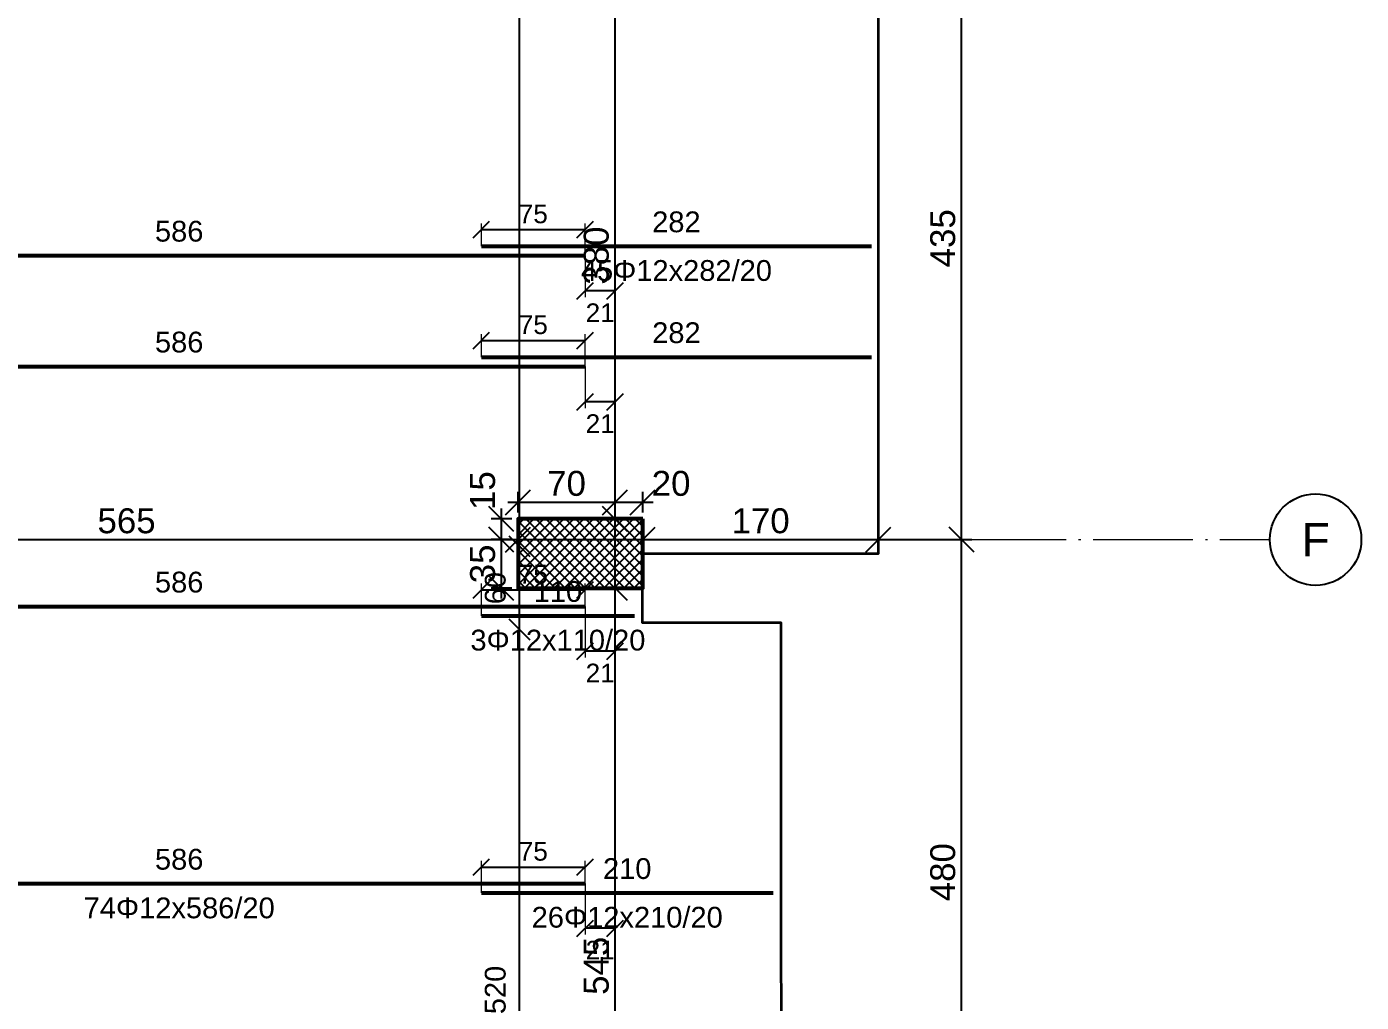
# Model space of a CAD drawing. Header units: millimetres. Extents: x -404 to 6018, y -5139 to 7890.
# Drawn here: x 1235 to 2198, y 1626 to 2330 of the extents above; entities that cross this region are included whole.
import ezdxf
from ezdxf.enums import TextEntityAlignment as Align

# ---------------------------------------------------------------- set-up
doc = ezdxf.new("R2010")
doc.units = ezdxf.units.MM
doc.linetypes.add('ZWCAD_ISO04W100', pattern=[30.5, 24, -3, 0.5, -3])
for name, color, linetype, lineweight in [('AXIS LINES', 255, 'ZWCAD_ISO04W100', 13), ('COLUMN', 140, 'Continuous', 53), ('SLAB', 3, 'Continuous', 35)]:
    doc.layers.add(name, color=color, linetype=linetype, lineweight=lineweight)
for name, color, linetype in [('FW_AXIS', 7, 'Continuous'), ('FW_COLUMN_HATCH', 8, 'Continuous'), ('FW_DIM', 7, 'Continuous'), ('REB_BOT_MESH_X', 5, 'Continuous'), ('REB_BOT_MESH_X_AXDIM', 5, 'Continuous'), ('REB_BOT_MESH_X_LAP', 5, 'Continuous'), ('REB_BOT_MESH_X_RANGE', 5, 'Continuous'), ('REB_BOT_MESH_X_TEXT', 5, 'Continuous')]:
    doc.layers.add(name, color=color, linetype=linetype)
doc.styles.add('REBAR_TXT', font='arial.ttf')
doc.styles.get("Standard").update_dxf_attribs({"font": 'arial.ttf'})
doc.dimstyles.new('FW_DIM', dxfattribs={"dimtxt": 18, "dimasz": 9, "dimexe": 7.5, "dimexo": 4.5, "dimgap": 4.5, "dimtad": 1, "dimdec": 0, "dimtxsty": 'Standard', "dimtsz": 9, "dimcen": 2.5, "dimdle": 7.5, "dimclrd": 256, "dimclre": 256, "dimclrt": 7, "dimazin": 3, "dimtfac": 1, "dimtmove": 2, "dimatfit": 3})
doc.dimstyles.new('REBAR LAP', dxfattribs={"dimtxt": 13.5, "dimasz": 2.5, "dimexe": 4.5, "dimexo": 0, "dimgap": 4.5, "dimtad": 1, "dimdec": 0, "dimtxsty": 'Standard', "dimtsz": 6, "dimcen": 2.5, "dimclrd": 6, "dimclre": 6, "dimclrt": 7, "dimazin": 3, "dimtfac": 1, "dimtmove": 2, "dimatfit": 3, "dimlwd": 25, "dimlwe": 18})
doc.dimstyles.new('REBAR M-200', dxfattribs={"dimtxt": 15, "dimasz": 15, "dimexe": 25, "dimexo": 12.5, "dimgap": 10, "dimtad": 1, "dimdec": 0, "dimtxsty": 'Standard', "dimblk": 'NONE', "dimcen": 50, "dimse1": 1, "dimse2": 1, "dimclrd": 6, "dimclre": 6, "dimclrt": 7, "dimazin": 3, "dimtfac": 1, "dimtmove": 2, "dimatfit": 3, "dimldrblk": 'NONE', "dimlwd": 53})
doc.dimstyles.new('REBAR RANGE', dxfattribs={"dimtxt": 15, "dimasz": 2.5, "dimexe": 0, "dimexo": 0, "dimgap": 10, "dimtad": 1, "dimdec": 0, "dimtxsty": 'Standard', "dimtsz": 7.5, "dimcen": 2.5, "dimse1": 1, "dimse2": 1, "dimclrd": 6, "dimclre": 6, "dimclrt": 7, "dimazin": 3, "dimtfac": 1, "dimtmove": 2, "dimatfit": 3, "dimlwd": 25})

# ---------------------------------------------------------------- blocks, each defined once
blk = doc.blocks.new('*D269')
at = {"color": 6, "lineweight": 53}
blk.add_line((1052.5, 1711.75), (1638.5, 1711.75), dxfattribs=at)
at = {"layer": 'Defpoints'}
for p in [(1052.5, 1711.75), (1052.5, 1711.75), (1638.5, 1711.75)]:
    blk.add_point(p, dxfattribs=at)
at = {"layer": 'REB_BOT_MESH_X', "color": 7, "insert": (1345.5, 1729.25), "char_height": 15, "attachment_point": 5}
blk.add_mtext('586', dxfattribs=at)
blk = doc.blocks.new('_NONE')
blk = doc.blocks.new('*D270')
at = {"color": 6, "lineweight": 53}
blk.add_line((1563.5, 1705), (1774, 1705), dxfattribs=at)
at = {"layer": 'Defpoints'}
for p in [(1563.5, 1705), (1563.5, 1705), (1774, 1705)]:
    blk.add_point(p, dxfattribs=at)
at = {"layer": 'REB_BOT_MESH_X', "color": 7, "insert": (1668.75, 1722.5), "char_height": 15, "attachment_point": 5}
blk.add_mtext('210', dxfattribs=at)
blk = doc.blocks.new('_Oblique')
at = {"color": 0, "linetype": 'ByBlock', "lineweight": -2}
blk.add_line((-0.5, -0.5), (0.5, 0.5), dxfattribs=at)
blk = doc.blocks.new('*D273')
at = {"color": 6, "lineweight": 18}
for p, q in [((1563.5, 1705), (1563.5, 1728.25)), ((1638.5, 1711.75), (1638.5, 1728.25))]:
    blk.add_line(p, q, dxfattribs=at)
at = {"color": 6, "lineweight": 25}
blk.add_line((1563.5, 1723.75), (1638.5, 1723.75), dxfattribs=at)
at = {"layer": 'Defpoints'}
for p in [(1563.5, 1723.75), (1563.5, 1705), (1638.5, 1711.75)]:
    blk.add_point(p, dxfattribs=at)
at = {"layer": 'REB_BOT_MESH_X_LAP', "color": 6, "xscale": 12, "yscale": 12}
for p in [(1563.5, 1723.75), (1638.5, 1723.75)]:
    blk.add_blockref('_OBLIQUE', p, dxfattribs=at)
at = {"layer": 'REB_BOT_MESH_X_LAP', "color": 7, "insert": (1601, 1735), "char_height": 13.5, "attachment_point": 5}
blk.add_mtext('75', dxfattribs=at)
blk = doc.blocks.new('*D274')
at = {"color": 6, "lineweight": 18}
for p, q in [((1638.5, 1711.75), (1638.5, 1675)), ((1660, 1711.75), (1660, 1675))]:
    blk.add_line(p, q, dxfattribs=at)
at = {"color": 6, "lineweight": 25}
blk.add_line((1660, 1679.5), (1638.5, 1679.5), dxfattribs=at)
at = {"layer": 'Defpoints'}
for p in [(1638.5, 1711.75), (1660, 1711.75), (1660, 1679.5)]:
    blk.add_point(p, dxfattribs=at)
at = {"layer": 'REB_BOT_MESH_X_AXDIM', "color": 6, "xscale": 12, "yscale": 12}
for p in [(1638.5, 1679.5), (1660, 1679.5)]:
    blk.add_blockref('_OBLIQUE', p, dxfattribs=at)
at = {"layer": 'REB_BOT_MESH_X_AXDIM', "color": 7, "insert": (1649.25, 1663.75), "char_height": 13.5, "attachment_point": 5}
blk.add_mtext('21', dxfattribs=at)
blk = doc.blocks.new('*D294')
at = {"color": 6, "lineweight": 53}
blk.add_line((1052.5, 2165), (1638.5, 2165), dxfattribs=at)
at = {"layer": 'Defpoints'}
for p in [(1052.5, 2165), (1052.5, 2165), (1638.5, 2165)]:
    blk.add_point(p, dxfattribs=at)
at = {"layer": 'REB_BOT_MESH_X', "color": 7, "insert": (1345.5, 2182.5), "char_height": 15, "attachment_point": 5}
blk.add_mtext('586', dxfattribs=at)
blk = doc.blocks.new('*D295')
at = {"color": 6, "lineweight": 53}
blk.add_line((1563.5, 2171.75), (1845, 2171.75), dxfattribs=at)
at = {"layer": 'Defpoints'}
for p in [(1563.5, 2171.75), (1563.5, 2171.75), (1845, 2171.75)]:
    blk.add_point(p, dxfattribs=at)
at = {"layer": 'REB_BOT_MESH_X', "color": 7, "insert": (1704.25, 2189.25), "char_height": 15, "attachment_point": 5}
blk.add_mtext('282', dxfattribs=at)
blk = doc.blocks.new('*D300')
at = {"color": 6, "lineweight": 18}
for p, q in [((1563.5, 2171.75), (1563.5, 2188.25)), ((1638.5, 2165), (1638.5, 2188.25))]:
    blk.add_line(p, q, dxfattribs=at)
at = {"color": 6, "lineweight": 25}
blk.add_line((1563.5, 2183.75), (1638.5, 2183.75), dxfattribs=at)
at = {"layer": 'Defpoints'}
for p in [(1563.5, 2183.75), (1563.5, 2171.75), (1638.5, 2165)]:
    blk.add_point(p, dxfattribs=at)
at = {"layer": 'REB_BOT_MESH_X_LAP', "color": 6, "xscale": 12, "yscale": 12}
for p in [(1563.5, 2183.75), (1638.5, 2183.75)]:
    blk.add_blockref('_OBLIQUE', p, dxfattribs=at)
at = {"layer": 'REB_BOT_MESH_X_LAP', "color": 7, "insert": (1601, 2195), "char_height": 13.5, "attachment_point": 5}
blk.add_mtext('75', dxfattribs=at)
blk = doc.blocks.new('*D301')
at = {"color": 6, "lineweight": 18}
for p, q in [((1638.5, 2165), (1638.5, 2135)), ((1660, 2165), (1660, 2135))]:
    blk.add_line(p, q, dxfattribs=at)
at = {"color": 6, "lineweight": 25}
blk.add_line((1660, 2139.5), (1638.5, 2139.5), dxfattribs=at)
at = {"layer": 'Defpoints'}
for p in [(1638.5, 2165), (1660, 2165), (1660, 2139.5)]:
    blk.add_point(p, dxfattribs=at)
at = {"layer": 'REB_BOT_MESH_X_AXDIM', "color": 6, "xscale": 12, "yscale": 12}
for p in [(1638.5, 2139.5), (1660, 2139.5)]:
    blk.add_blockref('_OBLIQUE', p, dxfattribs=at)
at = {"layer": 'REB_BOT_MESH_X_AXDIM', "color": 7, "insert": (1649.25, 2123.75), "char_height": 13.5, "attachment_point": 5}
blk.add_mtext('21', dxfattribs=at)
blk = doc.blocks.new('*D338')
at = {"color": 6, "lineweight": 53}
blk.add_line((1052.5, 2085), (1638.5, 2085), dxfattribs=at)
at = {"layer": 'Defpoints'}
for p in [(1052.5, 2085), (1052.5, 2085), (1638.5, 2085)]:
    blk.add_point(p, dxfattribs=at)
at = {"layer": 'REB_BOT_MESH_X', "color": 7, "insert": (1345.5, 2102.5), "char_height": 15, "attachment_point": 5}
blk.add_mtext('586', dxfattribs=at)
blk = doc.blocks.new('*D339')
at = {"color": 6, "lineweight": 53}
blk.add_line((1563.5, 2091.75), (1845, 2091.75), dxfattribs=at)
at = {"layer": 'Defpoints'}
for p in [(1563.5, 2091.75), (1563.5, 2091.75), (1845, 2091.75)]:
    blk.add_point(p, dxfattribs=at)
at = {"layer": 'REB_BOT_MESH_X', "color": 7, "insert": (1704.25, 2109.25), "char_height": 15, "attachment_point": 5}
blk.add_mtext('282', dxfattribs=at)
blk = doc.blocks.new('*D344')
at = {"color": 6, "lineweight": 18}
for p, q in [((1563.5, 2091.75), (1563.5, 2108.25)), ((1638.5, 2085), (1638.5, 2108.25))]:
    blk.add_line(p, q, dxfattribs=at)
at = {"color": 6, "lineweight": 25}
blk.add_line((1563.5, 2103.75), (1638.5, 2103.75), dxfattribs=at)
at = {"layer": 'Defpoints'}
for p in [(1563.5, 2103.75), (1563.5, 2091.75), (1638.5, 2085)]:
    blk.add_point(p, dxfattribs=at)
at = {"layer": 'REB_BOT_MESH_X_LAP', "color": 6, "xscale": 12, "yscale": 12}
for p in [(1563.5, 2103.75), (1638.5, 2103.75)]:
    blk.add_blockref('_OBLIQUE', p, dxfattribs=at)
at = {"layer": 'REB_BOT_MESH_X_LAP', "color": 7, "insert": (1601, 2115), "char_height": 13.5, "attachment_point": 5}
blk.add_mtext('75', dxfattribs=at)
blk = doc.blocks.new('*D345')
at = {"color": 6, "lineweight": 18}
for p, q in [((1638.5, 2085), (1638.5, 2055)), ((1660, 2085), (1660, 2055))]:
    blk.add_line(p, q, dxfattribs=at)
at = {"color": 6, "lineweight": 25}
blk.add_line((1660, 2059.5), (1638.5, 2059.5), dxfattribs=at)
at = {"layer": 'Defpoints'}
for p in [(1638.5, 2085), (1660, 2085), (1660, 2059.5)]:
    blk.add_point(p, dxfattribs=at)
at = {"layer": 'REB_BOT_MESH_X_AXDIM', "color": 6, "xscale": 12, "yscale": 12}
for p in [(1638.5, 2059.5), (1660, 2059.5)]:
    blk.add_blockref('_OBLIQUE', p, dxfattribs=at)
at = {"layer": 'REB_BOT_MESH_X_AXDIM', "color": 7, "insert": (1649.25, 2043.75), "char_height": 13.5, "attachment_point": 5}
blk.add_mtext('21', dxfattribs=at)
blk = doc.blocks.new('*D413')
at = {"color": 6, "lineweight": 53}
blk.add_line((1052.5, 1911.75), (1638.5, 1911.75), dxfattribs=at)
at = {"layer": 'Defpoints'}
for p in [(1052.5, 1911.75), (1052.5, 1911.75), (1638.5, 1911.75)]:
    blk.add_point(p, dxfattribs=at)
at = {"layer": 'REB_BOT_MESH_X', "color": 7, "insert": (1345.5, 1929.25), "char_height": 15, "attachment_point": 5}
blk.add_mtext('586', dxfattribs=at)
blk = doc.blocks.new('*D414')
at = {"color": 6, "lineweight": 53}
blk.add_line((1563.5, 1905), (1674, 1905), dxfattribs=at)
at = {"layer": 'Defpoints'}
for p in [(1563.5, 1905), (1563.5, 1905), (1674, 1905)]:
    blk.add_point(p, dxfattribs=at)
at = {"layer": 'REB_BOT_MESH_X', "color": 7, "insert": (1618.75, 1922.5), "char_height": 15, "attachment_point": 5}
blk.add_mtext('110', dxfattribs=at)
blk = doc.blocks.new('*D417')
at = {"color": 6, "lineweight": 18}
for p, q in [((1563.5, 1905), (1563.5, 1928.25)), ((1638.5, 1911.75), (1638.5, 1928.25))]:
    blk.add_line(p, q, dxfattribs=at)
at = {"color": 6, "lineweight": 25}
blk.add_line((1563.5, 1923.75), (1638.5, 1923.75), dxfattribs=at)
at = {"layer": 'Defpoints'}
for p in [(1563.5, 1923.75), (1638.5, 1911.75), (1563.5, 1905)]:
    blk.add_point(p, dxfattribs=at)
at = {"layer": 'REB_BOT_MESH_X_LAP', "color": 6, "xscale": 12, "yscale": 12}
for p in [(1563.5, 1923.75), (1638.5, 1923.75)]:
    blk.add_blockref('_OBLIQUE', p, dxfattribs=at)
at = {"layer": 'REB_BOT_MESH_X_LAP', "color": 7, "insert": (1601, 1935), "char_height": 13.5, "attachment_point": 5}
blk.add_mtext('75', dxfattribs=at)
blk = doc.blocks.new('*D418')
at = {"color": 6, "lineweight": 18}
for p, q in [((1638.5, 1911.75), (1638.5, 1875)), ((1660, 1911.75), (1660, 1875))]:
    blk.add_line(p, q, dxfattribs=at)
at = {"color": 6, "lineweight": 25}
blk.add_line((1660, 1879.5), (1638.5, 1879.5), dxfattribs=at)
at = {"layer": 'Defpoints'}
for p in [(1638.5, 1911.75), (1660, 1911.75), (1660, 1879.5)]:
    blk.add_point(p, dxfattribs=at)
at = {"layer": 'REB_BOT_MESH_X_AXDIM', "color": 6, "xscale": 12, "yscale": 12}
for p in [(1638.5, 1879.5), (1660, 1879.5)]:
    blk.add_blockref('_OBLIQUE', p, dxfattribs=at)
at = {"layer": 'REB_BOT_MESH_X_AXDIM', "color": 7, "insert": (1649.25, 1863.75), "char_height": 13.5, "attachment_point": 5}
blk.add_mtext('21', dxfattribs=at)
blk = doc.blocks.new('*D473')
at = {"color": 6, "lineweight": 25}
blk.add_line((1591.125, 1955), (1591.125, 2855), dxfattribs=at)
at = {"layer": 'Defpoints'}
for p in [(1591.125, 2855), (1591.125, 1955), (1591.125, 1955)]:
    blk.add_point(p, dxfattribs=at)
at = {"layer": 'REB_BOT_MESH_X_RANGE', "color": 6, "xscale": 15, "yscale": 15, "rotation": 90}
for p in [(1591.125, 2855), (1591.125, 1955)]:
    blk.add_blockref('_OBLIQUE', p, dxfattribs=at)
at = {"layer": 'REB_BOT_MESH_X_RANGE', "color": 7, "insert": (1573.625, 2405), "char_height": 15, "attachment_point": 5, "rotation": 90}
blk.add_mtext('900', dxfattribs=at)
blk = doc.blocks.new('*D478')
at = {"color": 6, "lineweight": 25}
blk.add_line((1591.125, 1375), (1591.125, 1895), dxfattribs=at)
at = {"layer": 'Defpoints'}
for p in [(1591.125, 1895), (1591.125, 1375), (1591.125, 1375)]:
    blk.add_point(p, dxfattribs=at)
at = {"layer": 'REB_BOT_MESH_X_RANGE', "color": 6, "xscale": 15, "yscale": 15, "rotation": 90}
for p in [(1591.125, 1895), (1591.125, 1375)]:
    blk.add_blockref('_OBLIQUE', p, dxfattribs=at)
at = {"layer": 'REB_BOT_MESH_X_RANGE', "color": 7, "insert": (1573.625, 1635), "char_height": 15, "attachment_point": 5, "rotation": 90}
blk.add_mtext('520', dxfattribs=at)
blk = doc.blocks.new('*D498')
at = {"color": 6, "lineweight": 25}
blk.add_line((1591.125, 1895), (1591.125, 1955), dxfattribs=at)
at = {"layer": 'Defpoints'}
for p in [(1591.125, 1955), (1591.125, 1895), (1591.125, 1895)]:
    blk.add_point(p, dxfattribs=at)
at = {"layer": 'REB_BOT_MESH_X_RANGE', "color": 6, "xscale": 15, "yscale": 15, "rotation": 90}
for p in [(1591.125, 1955), (1591.125, 1895)]:
    blk.add_blockref('_OBLIQUE', p, dxfattribs=at)
at = {"layer": 'REB_BOT_MESH_X_RANGE', "color": 7, "insert": (1573.625, 1925), "char_height": 15, "attachment_point": 5, "rotation": 90}
blk.add_mtext('60', dxfattribs=at)
blk = doc.blocks.new('*D574')
for p, q in [((1590, 1979.5), (1590, 1994.5)), ((1660, 1979.5), (1660, 1994.5)), ((1582.5, 1987), (1667.5, 1987))]:
    blk.add_line(p, q)
at = {"layer": 'Defpoints'}
for p in [(1590, 1987), (1590, 1975), (1660, 1975)]:
    blk.add_point(p, dxfattribs=at)
at = {"layer": 'FW_DIM', "xscale": 18, "yscale": 18}
for p in [(1590, 1987), (1660, 1987)]:
    blk.add_blockref('_OBLIQUE', p, dxfattribs=at)
at = {"layer": 'FW_DIM', "color": 7, "insert": (1625, 2000.5), "char_height": 18, "attachment_point": 5}
blk.add_mtext('70', dxfattribs=at)
blk = doc.blocks.new('*D575')
for p, q in [((1660, 1979.5), (1660, 1994.5)), ((1680, 1979.5), (1680, 1994.5)), ((1652.5, 1987), (1687.5, 1987))]:
    blk.add_line(p, q)
at = {"layer": 'Defpoints'}
for p in [(1660, 1987), (1660, 1975), (1680, 1975)]:
    blk.add_point(p, dxfattribs=at)
at = {"layer": 'FW_DIM', "xscale": 18, "yscale": 18}
for p in [(1660, 1987), (1680, 1987)]:
    blk.add_blockref('_OBLIQUE', p, dxfattribs=at)
at = {"layer": 'FW_DIM', "color": 7, "insert": (1700.4, 2000.5), "char_height": 18, "attachment_point": 5}
blk.add_mtext('20', dxfattribs=at)
blk = doc.blocks.new('*D576')
for p, q in [((1578, 1917.5), (1578, 1967.5)), ((1585.5, 1960), (1570.5, 1960)), ((1585.5, 1925), (1570.5, 1925))]:
    blk.add_line(p, q)
at = {"layer": 'Defpoints'}
for p in [(1590, 1960), (1578, 1925), (1590, 1925)]:
    blk.add_point(p, dxfattribs=at)
at = {"layer": 'FW_DIM', "xscale": 18, "yscale": 18, "rotation": 90}
for p in [(1578, 1960), (1578, 1925)]:
    blk.add_blockref('_OBLIQUE', p, dxfattribs=at)
at = {"layer": 'FW_DIM', "color": 7, "insert": (1564.5, 1942.5), "char_height": 18, "attachment_point": 5, "rotation": 90}
blk.add_mtext('35', dxfattribs=at)
blk = doc.blocks.new('*D577')
for p, q in [((1585.5, 1975), (1570.5, 1975)), ((1578, 1952.5), (1578, 1982.5)), ((1585.5, 1960), (1570.5, 1960))]:
    blk.add_line(p, q)
at = {"layer": 'Defpoints'}
for p in [(1590, 1975), (1578, 1960), (1590, 1960)]:
    blk.add_point(p, dxfattribs=at)
at = {"layer": 'FW_DIM', "xscale": 18, "yscale": 18, "rotation": 90}
for p in [(1578, 1975), (1578, 1960)]:
    blk.add_blockref('_OBLIQUE', p, dxfattribs=at)
at = {"layer": 'FW_DIM', "color": 7, "insert": (1564.5, 1995.4), "char_height": 18, "attachment_point": 5, "rotation": 90}
blk.add_mtext('15', dxfattribs=at)
blk = doc.blocks.new('*D609')
for p, q in [((1025, 1964.5), (1025, 1967.5)), ((1590, 1964.5), (1590, 1967.5)), ((1017.5, 1960), (1597.5, 1960))]:
    blk.add_line(p, q)
at = {"layer": 'Defpoints'}
for p in [(1025, 1960), (1025, 1960), (1590, 1960)]:
    blk.add_point(p, dxfattribs=at)
at = {"layer": 'FW_DIM', "xscale": 18, "yscale": 18}
for p in [(1025, 1960), (1590, 1960)]:
    blk.add_blockref('_OBLIQUE', p, dxfattribs=at)
at = {"layer": 'FW_DIM', "color": 7, "insert": (1307.5, 1973.5), "char_height": 18, "attachment_point": 5}
blk.add_mtext('565', dxfattribs=at)
blk = doc.blocks.new('*D610')
for p, q in [((1590, 1964.5), (1590, 1967.5)), ((1680, 1964.5), (1680, 1967.5)), ((1582.5, 1960), (1687.5, 1960))]:
    blk.add_line(p, q)
at = {"layer": 'Defpoints'}
for p in [(1590, 1960), (1590, 1960), (1680, 1960)]:
    blk.add_point(p, dxfattribs=at)
at = {"layer": 'FW_DIM', "xscale": 18, "yscale": 18}
for p in [(1590, 1960), (1680, 1960)]:
    blk.add_blockref('_OBLIQUE', p, dxfattribs=at)
blk = doc.blocks.new('*D611')
for p, q in [((1680, 1964.5), (1680, 1967.5)), ((1850, 1964.5), (1850, 1967.5)), ((1672.5, 1960), (1857.5, 1960))]:
    blk.add_line(p, q)
at = {"layer": 'Defpoints'}
for p in [(1680, 1960), (1680, 1960), (1850, 1960)]:
    blk.add_point(p, dxfattribs=at)
at = {"layer": 'FW_DIM', "xscale": 18, "yscale": 18}
for p in [(1680, 1960), (1850, 1960)]:
    blk.add_blockref('_OBLIQUE', p, dxfattribs=at)
at = {"layer": 'FW_DIM', "color": 7, "insert": (1765, 1973.5), "char_height": 18, "attachment_point": 5}
blk.add_mtext('170', dxfattribs=at)
blk = doc.blocks.new('*D665')
for p, q in [((1660, 1372.40001), (1660, 1932.5)), ((1655.5, 1925), (1652.5, 1925)), ((1655.5, 1379.90001), (1652.5, 1379.90001))]:
    blk.add_line(p, q)
at = {"layer": 'Defpoints'}
for p in [(1660, 1925), (1660, 1379.90001), (1660, 1379.90001)]:
    blk.add_point(p, dxfattribs=at)
at = {"layer": 'FW_DIM', "xscale": 18, "yscale": 18, "rotation": 90}
for p in [(1660, 1925), (1660, 1379.90001)]:
    blk.add_blockref('_OBLIQUE', p, dxfattribs=at)
at = {"layer": 'FW_DIM', "color": 7, "insert": (1646.5, 1652.450005), "char_height": 18, "attachment_point": 5, "rotation": 90}
blk.add_mtext('545', dxfattribs=at)
blk = doc.blocks.new('*D666')
for p, q in [((1655.5, 1975), (1652.5, 1975)), ((1660, 1917.5), (1660, 1982.5)), ((1655.5, 1925), (1652.5, 1925))]:
    blk.add_line(p, q)
at = {"layer": 'Defpoints'}
for p in [(1660, 1975), (1660, 1925), (1660, 1925)]:
    blk.add_point(p, dxfattribs=at)
at = {"layer": 'FW_DIM', "xscale": 18, "yscale": 18, "rotation": 90}
for p in [(1660, 1975), (1660, 1925)]:
    blk.add_blockref('_OBLIQUE', p, dxfattribs=at)
blk = doc.blocks.new('*D667')
for p, q in [((1660, 1967.5), (1660, 2362.5)), ((1655.5, 2355), (1652.5, 2355)), ((1655.5, 1975), (1652.5, 1975))]:
    blk.add_line(p, q)
at = {"layer": 'Defpoints'}
for p in [(1660, 2355), (1660, 1975), (1660, 1975)]:
    blk.add_point(p, dxfattribs=at)
at = {"layer": 'FW_DIM', "xscale": 18, "yscale": 18, "rotation": 90}
for p in [(1660, 2355), (1660, 1975)]:
    blk.add_blockref('_OBLIQUE', p, dxfattribs=at)
at = {"layer": 'FW_DIM', "color": 7, "insert": (1646.5, 2165), "char_height": 18, "attachment_point": 5, "rotation": 90}
blk.add_mtext('380', dxfattribs=at)
blk = doc.blocks.new('*D698')
for p, q in [((1910, 1472.5), (1910, 1967.5)), ((1854.5, 1960), (1917.5, 1960)), ((1854.5, 1480), (1917.5, 1480))]:
    blk.add_line(p, q)
at = {"layer": 'Defpoints'}
for p in [(1850, 1960), (1850, 1480), (1910, 1480)]:
    blk.add_point(p, dxfattribs=at)
at = {"layer": 'FW_DIM', "xscale": 18, "yscale": 18, "rotation": 90}
for p in [(1910, 1960), (1910, 1480)]:
    blk.add_blockref('_OBLIQUE', p, dxfattribs=at)
at = {"layer": 'FW_DIM', "color": 7, "insert": (1896.5, 1720), "char_height": 18, "attachment_point": 5, "rotation": 90}
blk.add_mtext('480', dxfattribs=at)
blk = doc.blocks.new('*D699')
for p, q in [((1910, 1952.5), (1910, 2402.5)), ((1854.5, 2395), (1917.5, 2395)), ((1854.5, 1960), (1917.5, 1960))]:
    blk.add_line(p, q)
at = {"layer": 'Defpoints'}
for p in [(1850, 2395), (1850, 1960), (1910, 1960)]:
    blk.add_point(p, dxfattribs=at)
at = {"layer": 'FW_DIM', "xscale": 18, "yscale": 18, "rotation": 90}
for p in [(1910, 2395), (1910, 1960)]:
    blk.add_blockref('_OBLIQUE', p, dxfattribs=at)
at = {"layer": 'FW_DIM', "color": 7, "insert": (1896.5, 2177.5), "char_height": 18, "attachment_point": 5, "rotation": 90}
blk.add_mtext('435', dxfattribs=at)

msp = doc.modelspace()

# ---------------------------------------------------------------- hatches: boundary and pattern name
at = {"layer": 'FW_COLUMN_HATCH'}
h = msp.add_hatch(dxfattribs=at)
h.set_pattern_fill('ANSI37', scale=1.6)
h.paths.add_polyline_path([(1680, 1975), (1680, 1925), (1590, 1925), (1590, 1975), (1680, 1975)])

# ---------------------------------------------------------------- linework, layer by layer
at = {"layer": 'AXIS LINES', "color": 0, "ltscale": 3}
for points in [[(1660, 3140.04), (1660, -400.07)], [(-282.57, 1960), (2132.41, 1960)]]:
    msp.add_lwpolyline(points, dxfattribs=at)
at = {"layer": 'COLUMN', "ltscale": 0.08}
msp.add_lwpolyline([(1680, 1975), (1590, 1975), (1590, 1925), (1680, 1925)], close=True, dxfattribs=at)
at = {"layer": 'FW_AXIS'}
msp.add_circle((2165.41, 1960), 33, dxfattribs=at)
at = {"layer": 'SLAB', "ltscale": 0.08}
msp.add_lwpolyline([(1780, 1379.9), (1779.9, 1900.02), (1679.9, 1900), (1679.9, 1950), (1850, 1950), (1850, 2860), (1215, 2860), (1215, 2940.1), (985, 2940.1), (985.1, 2860.72), (410, 2860), (410, 2719.9), (330, 2719.9), (329.9, 2490.03), (410, 2490), (409.9, 2320), (330, 2319.9), (329.9, 2090), (410, 2090), (410, 1950), (644.9, 1950), (644.9, 1490)], dxfattribs=at)

# ---------------------------------------------------------------- texts
at = {"layer": 'FW_AXIS', "color": 7, "style": 'REBAR_TXT'}
msp.add_text('F', height=24, dxfattribs=at).set_placement((2165.41, 1960), align=Align.MIDDLE_CENTER)
at = {"layer": 'REB_BOT_MESH_X_TEXT', "color": 7, "style": 'REBAR_TXT'}
for s, p in [('45Φ12x282/20', (1704.25, 2161.75)), ('3Φ12x110/20', (1618.75, 1895)), ('74Φ12x586/20', (1345.5, 1701.75)), ('26Φ12x210/20', (1668.75, 1695))]:
    msp.add_text(s, height=15, dxfattribs=at).set_placement(p, align=Align.TOP_CENTER)

# ---------------------------------------------------------------- dimensions: what is measured, and where the dimension line sits
at = {"layer": 'FW_DIM'}
for base, p1, p2, picture, middle in [((1910, 1960), (1850, 1960), (1850, 2395), '*D699', (1896.5, 2177.5)), ((1910, 1480), (1850, 1480), (1850, 1960), '*D698', (1896.5, 1720))]:
    dim = msp.add_linear_dim(base=base, p1=p1, p2=p2, angle=90, dimstyle='FW_DIM', dxfattribs=at)
    dim.commit()
    dim.dimension.update_dxf_attribs({"geometry": picture, "text_midpoint": middle})
for base, p1, p2, text, picture, middle in [((1660, 1975), (1660, 1975), (1660, 2355), '380', '*D667', (1646.5, 2165)), ((1578, 1960), (1590, 1960), (1590, 1975), '15', '*D577', (1564.5, 1995.4)), ((1660, 1925), (1660, 1925), (1660, 1975), ' ', '*D666', (1660, 1950)), ((1578, 1925), (1590, 1925), (1590, 1960), '35', '*D576', (1564.5, 1942.5)), ((1660, 1379.9), (1660, 1379.9), (1660, 1925), '545', '*D665', (1646.5, 1652.45))]:
    dim = msp.add_linear_dim(base=base, p1=p1, p2=p2, angle=90, text=text, dimstyle='FW_DIM', override={"dimtmove": 2}, dxfattribs=at)
    dim.commit()
    dim.dimension.update_dxf_attribs({"geometry": picture, "text_midpoint": middle, "dimtype": 160})
for base, p1, p2, text, picture, middle in [((1590, 1987), (1590, 1975), (1660, 1975), '70', '*D574', (1625, 2000.5)), ((1660, 1987), (1660, 1975), (1680, 1975), '20', '*D575', (1700.4, 2000.5)), ((1025, 1960), (1025, 1960), (1590, 1960), '565', '*D609', (1307.5, 1973.5)), ((1680, 1960), (1680, 1960), (1850, 1960), '170', '*D611', (1765, 1973.5)), ((1590, 1960), (1590, 1960), (1680, 1960), ' ', '*D610', (1635, 1960))]:
    dim = msp.add_linear_dim(base=base, p1=p1, p2=p2, text=text, dimstyle='FW_DIM', override={"dimtmove": 2}, dxfattribs=at)
    dim.commit()
    dim.dimension.update_dxf_attribs({"geometry": picture, "text_midpoint": middle, "dimtype": 160})
at = {"layer": 'REB_BOT_MESH_X'}
for base, p1, p2, picture, middle in [((1563.5, 2171.75), (1563.5, 2171.75), (1845, 2171.75), '*D295', (1704.25, 2189.25)), ((1052.5, 2165), (1052.5, 2165), (1638.5, 2165), '*D294', (1345.5, 2182.5)), ((1563.5, 2091.75), (1563.5, 2091.75), (1845, 2091.75), '*D339', (1704.25, 2109.25)), ((1052.5, 2085), (1052.5, 2085), (1638.5, 2085), '*D338', (1345.5, 2102.5)), ((1052.5, 1911.75), (1052.5, 1911.75), (1638.5, 1911.75), '*D413', (1345.5, 1929.25)), ((1563.5, 1905), (1563.5, 1905), (1674, 1905), '*D414', (1618.75, 1922.5)), ((1052.5, 1711.75), (1052.5, 1711.75), (1638.5, 1711.75), '*D269', (1345.5, 1729.25)), ((1563.5, 1705), (1563.5, 1705), (1774, 1705), '*D270', (1668.75, 1722.5))]:
    dim = msp.add_linear_dim(base=base, p1=p1, p2=p2, dimstyle='REBAR M-200', dxfattribs=at)
    dim.commit()
    dim.dimension.update_dxf_attribs({"geometry": picture, "text_midpoint": middle})
at = {"layer": 'REB_BOT_MESH_X_AXDIM'}
for base, p1, p2, picture, middle in [((1660, 2139.5), (1660, 2165), (1638.5, 2165), '*D301', (1649.25, 2123.75)), ((1660, 2059.5), (1660, 2085), (1638.5, 2085), '*D345', (1649.25, 2043.75)), ((1660, 1879.5), (1660, 1911.75), (1638.5, 1911.75), '*D418', (1649.25, 1863.75)), ((1660, 1679.5), (1660, 1711.75), (1638.5, 1711.75), '*D274', (1649.25, 1663.75))]:
    dim = msp.add_linear_dim(base=base, p1=p1, p2=p2, dimstyle='REBAR LAP', dxfattribs=at)
    dim.commit()
    dim.dimension.update_dxf_attribs({"geometry": picture, "text_midpoint": middle})
at = {"layer": 'REB_BOT_MESH_X_LAP'}
for base, p1, p2, picture, middle in [((1563.5, 2183.75), (1563.5, 2171.75), (1638.5, 2165), '*D300', (1601, 2195)), ((1563.5, 2103.75), (1563.5, 2091.75), (1638.5, 2085), '*D344', (1601, 2115)), ((1563.5, 1923.75), (1563.5, 1905), (1638.5, 1911.75), '*D417', (1601, 1935)), ((1563.5, 1723.75), (1563.5, 1705), (1638.5, 1711.75), '*D273', (1601, 1735))]:
    dim = msp.add_linear_dim(base=base, p1=p1, p2=p2, dimstyle='REBAR LAP', dxfattribs=at)
    dim.commit()
    dim.dimension.update_dxf_attribs({"geometry": picture, "text_midpoint": middle})
at = {"layer": 'REB_BOT_MESH_X_RANGE'}
for base, p1, p2, picture, middle in [((1591.12, 1955), (1591.12, 1955), (1591.12, 2855), '*D473', (1573.62, 2405)), ((1591.12, 1895), (1591.12, 1895), (1591.12, 1955), '*D498', (1573.62, 1925)), ((1591.12, 1375), (1591.12, 1375), (1591.12, 1895), '*D478', (1573.62, 1635))]:
    dim = msp.add_linear_dim(base=base, p1=p1, p2=p2, angle=90, dimstyle='REBAR RANGE', dxfattribs=at)
    dim.commit()
    dim.dimension.update_dxf_attribs({"geometry": picture, "text_midpoint": middle})

doc.saveas('drawing.dxf')
